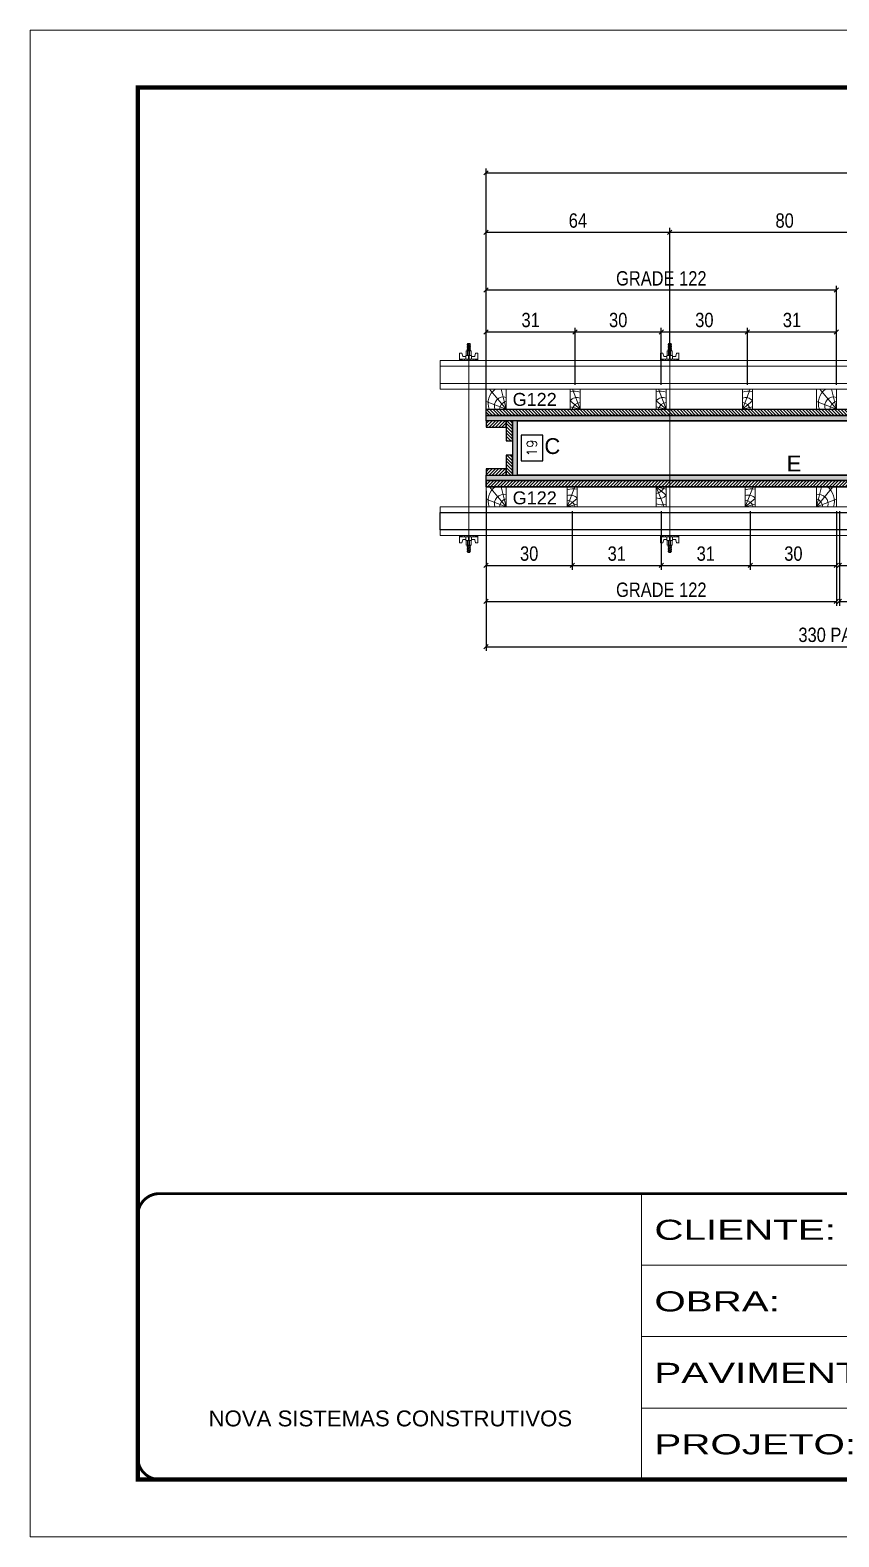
# Model space of a CAD drawing. Extents: x 2102 to 8383, y -13264 to 2718.
# Drawn here: x 3701 to 4264, y -630 to 420 of the extents above; entities that cross this region are included whole.
import ezdxf
from ezdxf.enums import TextEntityAlignment as Align

# ---------------------------------------------------------------- set-up
doc = ezdxf.new("R2010")
doc.units = 0
doc.linetypes.add('CONTINUO', pattern=[0])
doc.linetypes.add('DASHED', pattern=[0.75, 0.5, -0.25])
for name, color, linetype, lineweight in [('CONCRETO', 251, 'Continuous', 25), ('Folhas', 255, 'Continuous', 9), ('Hachura', 251, 'Continuous', 9), ('Madeira', 126, 'Continuous', 18), ('Perfil Metálico', 224, 'Continuous', 18), ('SARRAFO DE PRESSAO', 251, 'DASHED', 9), ('Texto Seção', 7, 'Continuous', 15)]:
    doc.layers.add(name, color=color, linetype=linetype, lineweight=lineweight)
for name, color, linetype in [('COTA', 241, 'Continuous'), ('MEIO_PONT', 93, 'Continuous'), ('Painéis', 200, 'Continuous'), ('SARRAFO', 251, 'Continuous'), ('TEXTO_GERAL', 7, 'Continuous')]:
    doc.layers.add(name, color=color, linetype=linetype)
doc.styles.add('ARIAL', font='arial.ttf')
doc.styles.add('COTA TECNICA 2X', font='techl___.ttf', dxfattribs={"height": 10})
doc.styles.add('ROMANS', font='romans.shx')
doc.styles.add('SANSSERIF', font='sas_____.pfb')
doc.styles.add('Tecnologia', font='')
doc.styles.get('Tecnologia').set_extended_font_data('Forgotten Futurist')
doc.dimstyles.new('Cota Seção interna', dxfattribs={"dimtxt": 7, "dimasz": 6, "dimexe": 0.18, "dimexo": 2, "dimgap": -4, "dimtad": 3, "dimdec": 1, "dimlfac": 0.5, "dimzin": 12, "dimdsep": 46, "dimtxsty": 'ROMANS', "dimblk": 'ARCHTICK', "dimcen": 0.09, "dimse1": 1, "dimse2": 1, "dimsd1": 1, "dimsd2": 1, "dimclrd": 180, "dimclre": 5, "dimclrt": 1, "dimadec": 0, "dimazin": 3, "dimtfac": 1, "dimtdec": 1, "dimtofl": 0, "dimtmove": 0, "dimatfit": 3, "dimldrblk": 'ARCHTICK', "dimfxl": 1, "dimtolj": 1, "dimtzin": 0, "dimarcsym": 0})
doc.dimstyles.new('SECAO PILAR', dxfattribs={"dimtxt": 10, "dimasz": 3, "dimexe": 3, "dimexo": 3, "dimgap": 3, "dimtad": 1, "dimdec": 1, "dimlfac": 0.5, "dimzin": 12, "dimdsep": 46, "dimtxsty": 'COTA TECNICA 2X', "dimblk1": 'OBLIQUE', "dimblk2": 'OBLIQUE', "dimsah": 1, "dimcen": 0.9, "dimclrd": 256, "dimclre": 256, "dimclrt": 256, "dimadec": 1, "dimazin": 3, "dimtfac": 1, "dimtdec": 1, "dimtmove": 0, "dimatfit": 3, "dimfxl": 1, "dimtolj": 1, "dimtzin": 12, "dimarcsym": 0})

# ---------------------------------------------------------------- blocks, each defined once
blk = doc.blocks.new('9999999999')
at = {"color": 30, "linetype": 'CONTINUO'}
for p, q in [((98564.6, 34230.2), (98564.6, 34429.4)), ((98564.6, 34379.6), (99584, 34379.6)), ((98564.6, 34329.8), (99488, 34329.8)), ((98564.6, 34280), (99488, 34280))]:
    blk.add_line(p, q, dxfattribs=at)
at = {"color": 30, "linetype": 'CONTINUO', "const_width": 2}
blk.add_lwpolyline([(99584, 34230.2), (99584, 34414.4, 0.414214), (99569, 34429.4), (98229, 34429.4, 0.414214), (98214, 34414.4), (98214, 34245.2, 0.414214), (98229, 34230.2), (99584, 34230.2)], format="xyb", dxfattribs=at)
at = {"layer": 'Folhas'}
blk.add_lwpolyline([(98139, 34190.2), (99624, 34190.2), (99624, 35240.2), (98139, 35240.2)], close=True, dxfattribs=at)
at = {"layer": 'Folhas', "color": 30, "const_width": 3}
blk.add_lwpolyline([(98214, 34230.2), (99584, 34230.2), (99584, 35200.2), (98214, 35200.2)], close=True, dxfattribs=at)
at = {"color": 7, "linetype": 'Continuous', "ltscale": 5, "style": 'ARIAL'}
blk.add_text('NOVA SISTEMAS CONSTRUTIVOS', height=11.059, dxfattribs=at).set_placement((98263.2, 34267.2))
at = {"layer": 'Folhas', "color": 7, "style": 'Tecnologia', "width": 1.5}
for s, p in [('CLIENTE:', (98573.7, 34397.2)), ('OBRA:', (98573.7, 34347.3)), ('PAVIMENTO:', (98573.7, 34297.5)), ('PROJETO:', (98573.7, 34247.7))]:
    blk.add_text(s, height=14, dxfattribs=at).set_placement(p)
blk = doc.blocks.new('*D526')
at = {"layer": 'COTA', "color": 180, "lineweight": -2, "transparency": 16777216}
for p, q in [((4057.7, 138.3), (4042.7, 138.3)), ((4042.7, 138.3), (4042.7, 120.3)), ((4057.7, 120.3), (4057.7, 138.3)), ((4042.7, 120.3), (4057.7, 120.3))]:
    blk.add_line(p, q, dxfattribs=at)
at = {"layer": 'Defpoints', "color": 0, "transparency": 16777216}
for p in [(4040.7, 148.3), (4040.7, 110.3), (4061.7, 110.3)]:
    blk.add_point(p, dxfattribs=at)
at = {"layer": 'COTA', "color": 1, "transparency": 16777216, "insert": (4050.2, 129.3), "char_height": 7, "attachment_point": 5, "rotation": 90, "style": 'ROMANS'}
blk.add_mtext('\\A1;19', dxfattribs=at)
blk = doc.blocks.new('_ArchTick')
at = {"color": 0, "linetype": 'ByBlock', "const_width": 0.15}
blk.add_lwpolyline([(-0.5, -0.5), (0.5, 0.5)], dxfattribs=at)
blk = doc.blocks.new('*D1208')
at = {"layer": 'COTA', "color": 180, "lineweight": -2, "transparency": 16777216}
for p, q in [((4391.3, 148.8), (4365.3, 148.8)), ((4365.3, 148.8), (4365.3, 133.8)), ((4391.3, 133.8), (4391.3, 148.8)), ((4365.3, 133.8), (4391.3, 133.8))]:
    blk.add_line(p, q, dxfattribs=at)
at = {"layer": 'Defpoints', "color": 0, "transparency": 16777216}
for p in [(4040.3, 148.3), (4716.3, 148.3), (4040.3, 129.8)]:
    blk.add_point(p, dxfattribs=at)
at = {"layer": 'COTA', "color": 1, "transparency": 16777216, "insert": (4378.3, 141.3), "char_height": 7, "attachment_point": 5, "style": 'ROMANS'}
blk.add_mtext('\\A1;338', dxfattribs=at)
blk = doc.blocks.new('C')
at = {"layer": 'Hachura', "color": 0}
for p, q in [((0, 3.22), (0, -3.22)), ((0.45, 3.22), (0, 3.22)), ((0.46, 3.16), (0, 3.16)), ((0.46, 3.05), (0, 3.05)), ((0.46, 2.88), (0, 2.88)), ((0, 2.75), (0, -1.16)), ((0.46, 2.65), (0, 2.65)), ((0.46, 2.23), (0, 2.23)), ((0.46, 1.51), (0, 1.51)), ((0.39, 0.49), (0.17, 0.49)), ((0.45, -3.23), (0.45, 3.22)), ((0.45, 3.22), (2.58, 3.22)), ((1.74, 0.97), (0.45, 0.97)), ((1.45, 0.1), (0.45, 0.1)), ((1.35, 1.94), (1.35, 0.96)), ((2.58, 2.39), (1.47, 2.09)), ((1.74, -0.97), (1.74, 0.97)), ((1.74, 0.97), (1.74, 0.84)), ((1.74, 0.97), (1.74, 0.84)), ((1.74, 0.84), (3.35, 0.84)), ((3.35, 0.45), (1.74, 0.45)), ((2.58, 3.22), (2.58, 2.39)), ((3.32, 0.84), (3.32, -0.84)), ((3.35, 0.84), (3.35, -0.84)), ((3.68, 0.45), (3.35, 0.45)), ((3.84, -0.52), (3.35, 0.45)), ((3.35, 0.06), (3.67, -0.57)), ((3.68, 0.45), (4.16, -0.52)), ((3.72, 0.5), (4.25, -0.57)), ((4.37, -0.55), (3.83, 0.53)), ((4.15, 0.45), (3.93, 0.45)), ((4.42, -0.52), (3.93, 0.45)), ((4.15, 0.45), (4.26, 0.45)), ((4.26, 0.45), (4.74, -0.52)), ((4.3, 0.5), (4.83, -0.57)), ((4.95, -0.55), (4.41, 0.53)), ((4.51, 0.45), (4.84, 0.45)), ((5, -0.52), (4.51, 0.45)), ((4.84, 0.45), (5.32, -0.52)), ((4.88, 0.5), (5.41, -0.57)), ((5.53, -0.55), (4.99, 0.53)), ((5.58, -0.52), (5.09, 0.45)), ((5.42, 0.45), (5.09, 0.45)), ((5.58, -0.52), (5.09, 0.45)), ((5.42, 0.45), (5.74, -0.19)), ((5.46, 0.5), (5.74, -0.07)), ((5.74, 0.19), (5.57, 0.53)), ((5.74, 0.32), (5.68, 0.45)), ((5.68, 0.45), (5.74, 0.45)), ((5.74, 0.45), (5.9, 0.29)), ((5.74, 0.45), (5.74, -0.52)), ((5.9, -0.36), (5.9, 0.29)), ((0.45, 0), (0, 0)), ((0.46, -1.52), (0, -1.52)), ((0.46, -2.23), (0, -2.23)), ((0.46, -2.65), (0, -2.65)), ((0.46, -2.88), (0, -2.88)), ((0.46, -3.05), (0, -3.05)), ((0.46, -3.16), (0, -3.16)), ((0, -3.22), (2.57, -3.22)), ((0.08, -0.48), (0.29, -0.48)), ((0.29, -0.48), (0.4, -0.48)), ((0.45, 0), (0.45, -0.97)), ((0.45, -0.16), (1.45, -0.16)), ((0.45, -0.65), (0.45, -0.32)), ((0.45, -3.23), (0.45, -0.65)), ((0.45, -0.97), (1.74, -0.97)), ((1.35, -1.94), (1.35, -0.97)), ((2.58, -2.39), (1.47, -2.1)), ((3.35, -0.32), (1.74, -0.32)), ((3.35, -0.84), (1.74, -0.84)), ((2.58, -3.23), (2.58, -2.39)), ((3.35, -0.07), (3.58, -0.52)), ((3.35, -0.52), (3.58, -0.52)), ((3.84, -0.52), (4.16, -0.52)), ((4.42, -0.52), (4.74, -0.52)), ((4.63, -0.52), (4.74, -0.52)), ((5, -0.52), (5.32, -0.52)), ((5.58, -0.52), (5.74, -0.52)), ((5.74, -0.52), (5.9, -0.36)), ((5.74, -0.52), (5.74, -0.52))]:
    blk.add_line(p, q, dxfattribs=at)
for centre, radius, start, end in [((1.52, 1.94), 0.161, 104.7436, 180), ((1.44, -0.03), 0.129, 272.695, 87.305), ((3.81, 0.39), 0.143, 25.5688, 154.4312), ((4.39, 0.39), 0.143, 25.5688, 154.4312), ((4.97, 0.39), 0.143, 25.5688, 154.4312), ((5.55, 0.39), 0.143, 25.5688, 154.4312), ((0.17, -0.37), 0.174, 221.744, 317.8592), ((1.52, -1.94), 0.161, 180, 255.2564), ((3.71, -0.4), 0.174, 222.1408, 318.256), ((4.29, -0.4), 0.174, 222.1408, 318.256), ((4.87, -0.4), 0.174, 222.1408, 318.256), ((5.45, -0.4), 0.174, 222.1408, 318.256), ((5.61, -0.4), 0.174, 317.8592, 318.256)]:
    blk.add_arc(centre, radius, start, end, dxfattribs=at)
blk = doc.blocks.new('_Oblique')
at = {"color": 0, "linetype": 'ByBlock', "lineweight": -2}
blk.add_line((-0.5, -0.5), (0.5, 0.5), dxfattribs=at)
blk = doc.blocks.new('*D1209')
at = {"layer": 'COTA', "lineweight": -2, "transparency": 16777216}
for p, q in [((4018.3, 99.3), (4018.3, -12.2)), ((4678.3, 99.3), (4678.3, -12.2)), ((4018.3, -9.2), (4678.3, -9.2))]:
    blk.add_line(p, q, dxfattribs=at)
at = {"layer": 'Defpoints', "color": 0, "transparency": 16777216}
for p in [(4018.3, 102.3), (4678.3, 102.3), (4678.3, -9.2)]:
    blk.add_point(p, dxfattribs=at)
at = {"layer": 'COTA', "lineweight": -2, "transparency": 16777216, "xscale": 3, "yscale": 3, "zscale": 3, "rotation": 180}
blk.add_blockref('_Oblique', (4018.3, -9.2), dxfattribs=at)
at = {"layer": 'COTA', "lineweight": -2, "transparency": 16777216, "xscale": 3, "yscale": 3, "zscale": 3}
blk.add_blockref('_Oblique', (4678.3, -9.2), dxfattribs=at)
at = {"layer": 'COTA', "transparency": 16777216, "insert": (4267.3, -1), "char_height": 10, "attachment_point": 5, "style": 'COTA TECNICA 2X'}
blk.add_mtext('\\A1;330 PAINEL', dxfattribs=at)
blk = doc.blocks.new('PONTALETE')
at = {"layer": 'Madeira'}
for q in [(2.71, 7), (7, 5.76), (7, 1.74)]:
    blk.add_line((0, 0), q, dxfattribs=at)
blk.add_lwpolyline([(0, 0), (7, 0), (7, 7), (0, 7)], close=True, dxfattribs=at)
for centre, radius, start, end in [((2.04, 0.06), 6.23, 37.2818, 109.0913), ((1.09, 0.9), 3.19, 343.603, 109.9847), ((-0.21, -0.78), 3.09, 14.6322, 86.0383)]:
    blk.add_arc(centre, radius, start, end, dxfattribs=at)
blk = doc.blocks.new('MEIO PONTALETE')
at = {"layer": 'Madeira'}
for q in [(2.71, 7), (3.5, 2.88), (3.5, 0.87)]:
    blk.add_line((0, 0), q, dxfattribs=at)
blk.add_lwpolyline([(0, 0), (3.5, 0), (3.5, 7), (0, 7)], close=True, dxfattribs=at)
for centre, radius, start, end in [((2.04, 0.06), 6.23, 76.4499, 109.0913), ((1.09, 0.9), 3.19, 40.9063, 109.9847), ((-0.21, -0.78), 3.09, 14.6322, 86.0383)]:
    blk.add_arc(centre, radius, start, end, dxfattribs=at)
blk = doc.blocks.new('*D1212')
at = {"layer": 'COTA', "lineweight": -2, "transparency": 16777216}
for p, q in [((4018.3, 85.3), (4018.3, 44.4)), ((4078.3, 85.3), (4078.3, 44.4)), ((4018.3, 47.4), (4078.3, 47.4))]:
    blk.add_line(p, q, dxfattribs=at)
at = {"layer": 'Defpoints', "color": 0, "transparency": 16777216}
for p in [(4018.3, 88.3), (4078.3, 88.3), (4078.3, 47.4)]:
    blk.add_point(p, dxfattribs=at)
at = {"layer": 'COTA', "lineweight": -2, "transparency": 16777216, "xscale": 3, "yscale": 3, "zscale": 3, "rotation": 180}
blk.add_blockref('_Oblique', (4018.3, 47.4), dxfattribs=at)
at = {"layer": 'COTA', "lineweight": -2, "transparency": 16777216, "xscale": 3, "yscale": 3, "zscale": 3}
blk.add_blockref('_Oblique', (4078.3, 47.4), dxfattribs=at)
at = {"layer": 'COTA', "transparency": 16777216, "insert": (4048.3, 55.6), "char_height": 10, "attachment_point": 5, "style": 'COTA TECNICA 2X'}
blk.add_mtext('\\A1;30', dxfattribs=at)
blk = doc.blocks.new('*D1213')
at = {"layer": 'COTA', "lineweight": -2, "transparency": 16777216}
for p, q in [((4078.3, 85.3), (4078.3, 44.4)), ((4140.3, 85.3), (4140.3, 44.4)), ((4078.3, 47.4), (4140.3, 47.4))]:
    blk.add_line(p, q, dxfattribs=at)
at = {"layer": 'Defpoints', "color": 0, "transparency": 16777216}
for p in [(4078.3, 88.3), (4140.3, 88.3), (4140.3, 47.4)]:
    blk.add_point(p, dxfattribs=at)
at = {"layer": 'COTA', "lineweight": -2, "transparency": 16777216, "xscale": 3, "yscale": 3, "zscale": 3, "rotation": 180}
blk.add_blockref('_Oblique', (4078.3, 47.4), dxfattribs=at)
at = {"layer": 'COTA', "lineweight": -2, "transparency": 16777216, "xscale": 3, "yscale": 3, "zscale": 3}
blk.add_blockref('_Oblique', (4140.3, 47.4), dxfattribs=at)
at = {"layer": 'COTA', "transparency": 16777216, "insert": (4109.3, 55.6), "char_height": 10, "attachment_point": 5, "style": 'COTA TECNICA 2X'}
blk.add_mtext('\\A1;31', dxfattribs=at)
blk = doc.blocks.new('*D1214')
at = {"layer": 'COTA', "lineweight": -2, "transparency": 16777216}
for p, q in [((4140.3, 85.3), (4140.3, 44.4)), ((4202.3, 85.3), (4202.3, 44.4)), ((4140.3, 47.4), (4202.3, 47.4))]:
    blk.add_line(p, q, dxfattribs=at)
at = {"layer": 'Defpoints', "color": 0, "transparency": 16777216}
for p in [(4140.3, 88.3), (4202.3, 88.3), (4202.3, 47.4)]:
    blk.add_point(p, dxfattribs=at)
at = {"layer": 'COTA', "lineweight": -2, "transparency": 16777216, "xscale": 3, "yscale": 3, "zscale": 3, "rotation": 180}
blk.add_blockref('_Oblique', (4140.3, 47.4), dxfattribs=at)
at = {"layer": 'COTA', "lineweight": -2, "transparency": 16777216, "xscale": 3, "yscale": 3, "zscale": 3}
blk.add_blockref('_Oblique', (4202.3, 47.4), dxfattribs=at)
at = {"layer": 'COTA', "transparency": 16777216, "insert": (4171.3, 55.6), "char_height": 10, "attachment_point": 5, "style": 'COTA TECNICA 2X'}
blk.add_mtext('\\A1;31', dxfattribs=at)
blk = doc.blocks.new('*D1215')
at = {"layer": 'COTA', "lineweight": -2, "transparency": 16777216}
for p, q in [((4202.3, 85.3), (4202.3, 44.4)), ((4262.3, 85.3), (4262.3, 44.4)), ((4202.3, 47.4), (4262.3, 47.4))]:
    blk.add_line(p, q, dxfattribs=at)
at = {"layer": 'Defpoints', "color": 0, "transparency": 16777216}
for p in [(4202.3, 88.3), (4262.3, 88.3), (4262.3, 47.4)]:
    blk.add_point(p, dxfattribs=at)
at = {"layer": 'COTA', "lineweight": -2, "transparency": 16777216, "xscale": 3, "yscale": 3, "zscale": 3, "rotation": 180}
blk.add_blockref('_Oblique', (4202.3, 47.4), dxfattribs=at)
at = {"layer": 'COTA', "lineweight": -2, "transparency": 16777216, "xscale": 3, "yscale": 3, "zscale": 3}
blk.add_blockref('_Oblique', (4262.3, 47.4), dxfattribs=at)
at = {"layer": 'COTA', "transparency": 16777216, "insert": (4232.3, 55.6), "char_height": 10, "attachment_point": 5, "style": 'COTA TECNICA 2X'}
blk.add_mtext('\\A1;30', dxfattribs=at)
blk = doc.blocks.new('*D1216')
at = {"layer": 'COTA', "lineweight": -2, "transparency": 16777216}
for p, q in [((4018.3, 85.3), (4018.3, 19.3)), ((4262.3, 85.3), (4262.3, 19.3)), ((4018.3, 22.3), (4262.3, 22.3))]:
    blk.add_line(p, q, dxfattribs=at)
at = {"layer": 'Defpoints', "color": 0, "transparency": 16777216}
for p in [(4018.3, 88.3), (4262.3, 88.3), (4262.3, 22.3)]:
    blk.add_point(p, dxfattribs=at)
at = {"layer": 'COTA', "lineweight": -2, "transparency": 16777216, "xscale": 3, "yscale": 3, "zscale": 3, "rotation": 180}
blk.add_blockref('_Oblique', (4018.3, 22.3), dxfattribs=at)
at = {"layer": 'COTA', "lineweight": -2, "transparency": 16777216, "xscale": 3, "yscale": 3, "zscale": 3}
blk.add_blockref('_Oblique', (4262.3, 22.3), dxfattribs=at)
at = {"layer": 'COTA', "transparency": 16777216, "insert": (4140.3, 30.4), "char_height": 10, "attachment_point": 5, "style": 'COTA TECNICA 2X'}
blk.add_mtext('\\A1;GRADE 122', dxfattribs=at)
blk = doc.blocks.new('*D502')
at = {"layer": 'COTA', "lineweight": -2, "transparency": 16777216}
for p, q in [((4018.3, 173.3), (4018.3, 213.1)), ((4018.3, 210.1), (4080.3, 210.1)), ((4080.3, 173.3), (4080.3, 213.1))]:
    blk.add_line(p, q, dxfattribs=at)
at = {"layer": 'Defpoints', "color": 0, "transparency": 16777216}
for p in [(4080.3, 210.1), (4018.3, 170.3), (4080.3, 170.3)]:
    blk.add_point(p, dxfattribs=at)
at = {"layer": 'COTA', "lineweight": -2, "transparency": 16777216, "xscale": 3, "yscale": 3, "zscale": 3, "rotation": 180}
blk.add_blockref('_Oblique', (4018.3, 210.1), dxfattribs=at)
at = {"layer": 'COTA', "lineweight": -2, "transparency": 16777216, "xscale": 3, "yscale": 3, "zscale": 3}
blk.add_blockref('_Oblique', (4080.3, 210.1), dxfattribs=at)
at = {"layer": 'COTA', "transparency": 16777216, "insert": (4049.3, 218.4), "char_height": 10, "attachment_point": 5, "style": 'COTA TECNICA 2X'}
blk.add_mtext('\\A1;31', dxfattribs=at)
blk = doc.blocks.new('*D503')
at = {"layer": 'COTA', "lineweight": -2, "transparency": 16777216}
for p, q in [((4080.3, 173.3), (4080.3, 213.1)), ((4080.3, 210.1), (4140.3, 210.1)), ((4140.3, 173.3), (4140.3, 213.1))]:
    blk.add_line(p, q, dxfattribs=at)
at = {"layer": 'Defpoints', "color": 0, "transparency": 16777216}
for p in [(4140.3, 210.1), (4080.3, 170.3), (4140.3, 170.3)]:
    blk.add_point(p, dxfattribs=at)
at = {"layer": 'COTA', "lineweight": -2, "transparency": 16777216, "xscale": 3, "yscale": 3, "zscale": 3, "rotation": 180}
blk.add_blockref('_Oblique', (4080.3, 210.1), dxfattribs=at)
at = {"layer": 'COTA', "lineweight": -2, "transparency": 16777216, "xscale": 3, "yscale": 3, "zscale": 3}
blk.add_blockref('_Oblique', (4140.3, 210.1), dxfattribs=at)
at = {"layer": 'COTA', "transparency": 16777216, "insert": (4110.3, 218.4), "char_height": 10, "attachment_point": 5, "style": 'COTA TECNICA 2X'}
blk.add_mtext('\\A1;30', dxfattribs=at)
blk = doc.blocks.new('*D504')
at = {"layer": 'COTA', "lineweight": -2, "transparency": 16777216}
for p, q in [((4140.3, 173.3), (4140.3, 213.1)), ((4140.3, 210.1), (4200.3, 210.1)), ((4200.3, 173.3), (4200.3, 213.1))]:
    blk.add_line(p, q, dxfattribs=at)
at = {"layer": 'Defpoints', "color": 0, "transparency": 16777216}
for p in [(4200.3, 210.1), (4140.3, 170.3), (4200.3, 170.3)]:
    blk.add_point(p, dxfattribs=at)
at = {"layer": 'COTA', "lineweight": -2, "transparency": 16777216, "xscale": 3, "yscale": 3, "zscale": 3, "rotation": 180}
blk.add_blockref('_Oblique', (4140.3, 210.1), dxfattribs=at)
at = {"layer": 'COTA', "lineweight": -2, "transparency": 16777216, "xscale": 3, "yscale": 3, "zscale": 3}
blk.add_blockref('_Oblique', (4200.3, 210.1), dxfattribs=at)
at = {"layer": 'COTA', "transparency": 16777216, "insert": (4170.3, 218.4), "char_height": 10, "attachment_point": 5, "style": 'COTA TECNICA 2X'}
blk.add_mtext('\\A1;30', dxfattribs=at)
blk = doc.blocks.new('*D505')
at = {"layer": 'COTA', "lineweight": -2, "transparency": 16777216}
for p, q in [((4200.3, 173.3), (4200.3, 213.1)), ((4200.3, 210.1), (4262.3, 210.1)), ((4262.3, 173.3), (4262.3, 213.1))]:
    blk.add_line(p, q, dxfattribs=at)
at = {"layer": 'Defpoints', "color": 0, "transparency": 16777216}
for p in [(4262.3, 210.1), (4200.3, 170.3), (4262.3, 170.3)]:
    blk.add_point(p, dxfattribs=at)
at = {"layer": 'COTA', "lineweight": -2, "transparency": 16777216, "xscale": 3, "yscale": 3, "zscale": 3, "rotation": 180}
blk.add_blockref('_Oblique', (4200.3, 210.1), dxfattribs=at)
at = {"layer": 'COTA', "lineweight": -2, "transparency": 16777216, "xscale": 3, "yscale": 3, "zscale": 3}
blk.add_blockref('_Oblique', (4262.3, 210.1), dxfattribs=at)
at = {"layer": 'COTA', "transparency": 16777216, "insert": (4231.3, 218.4), "char_height": 10, "attachment_point": 5, "style": 'COTA TECNICA 2X'}
blk.add_mtext('\\A1;31', dxfattribs=at)
blk = doc.blocks.new('*D506')
at = {"layer": 'COTA', "lineweight": -2, "transparency": 16777216}
for p, q in [((4018.3, 173.3), (4018.3, 242.3)), ((4262.3, 173.3), (4262.3, 242.3)), ((4262.3, 239.3), (4018.3, 239.3))]:
    blk.add_line(p, q, dxfattribs=at)
at = {"layer": 'Defpoints', "color": 0, "transparency": 16777216}
for p in [(4018.3, 239.3), (4018.3, 170.3), (4262.3, 170.3)]:
    blk.add_point(p, dxfattribs=at)
at = {"layer": 'COTA', "lineweight": -2, "transparency": 16777216, "xscale": 3, "yscale": 3, "zscale": 3, "rotation": 180}
blk.add_blockref('_Oblique', (4018.3, 239.3), dxfattribs=at)
at = {"layer": 'COTA', "lineweight": -2, "transparency": 16777216, "xscale": 3, "yscale": 3, "zscale": 3}
blk.add_blockref('_Oblique', (4262.3, 239.3), dxfattribs=at)
at = {"layer": 'COTA', "transparency": 16777216, "insert": (4140.3, 247.4), "char_height": 10, "attachment_point": 5, "style": 'COTA TECNICA 2X'}
blk.add_mtext('\\A1;GRADE 122', dxfattribs=at)
blk = doc.blocks.new('*D509')
at = {"layer": 'COTA', "lineweight": -2, "transparency": 16777216}
for p, q in [((4264.3, 85.3), (4264.3, 19.3)), ((4424.3, 85.3), (4424.3, 19.3)), ((4264.3, 22.3), (4424.3, 22.3))]:
    blk.add_line(p, q, dxfattribs=at)
at = {"layer": 'Defpoints', "color": 0, "transparency": 16777216}
for p in [(4264.3, 88.3), (4424.3, 88.3), (4424.3, 22.3)]:
    blk.add_point(p, dxfattribs=at)
at = {"layer": 'COTA', "lineweight": -2, "transparency": 16777216, "xscale": 3, "yscale": 3, "zscale": 3, "rotation": 180}
blk.add_blockref('_Oblique', (4264.3, 22.3), dxfattribs=at)
at = {"layer": 'COTA', "lineweight": -2, "transparency": 16777216, "xscale": 3, "yscale": 3, "zscale": 3}
blk.add_blockref('_Oblique', (4424.3, 22.3), dxfattribs=at)
at = {"layer": 'COTA', "transparency": 16777216, "insert": (4344.3, 30.4), "char_height": 10, "attachment_point": 5, "style": 'COTA TECNICA 2X'}
blk.add_mtext('\\A1;GRADE 80', dxfattribs=at)
blk = doc.blocks.new('*D511')
at = {"layer": 'COTA', "lineweight": -2, "transparency": 16777216}
for p, q in [((4264.3, 85.3), (4264.3, 44.4)), ((4318.3, 85.3), (4318.3, 44.4)), ((4264.3, 47.4), (4318.3, 47.4))]:
    blk.add_line(p, q, dxfattribs=at)
at = {"layer": 'Defpoints', "color": 0, "transparency": 16777216}
for p in [(4264.3, 88.3), (4318.3, 88.3), (4318.3, 47.4)]:
    blk.add_point(p, dxfattribs=at)
at = {"layer": 'COTA', "lineweight": -2, "transparency": 16777216, "xscale": 3, "yscale": 3, "zscale": 3, "rotation": 180}
blk.add_blockref('_Oblique', (4264.3, 47.4), dxfattribs=at)
at = {"layer": 'COTA', "lineweight": -2, "transparency": 16777216, "xscale": 3, "yscale": 3, "zscale": 3}
blk.add_blockref('_Oblique', (4318.3, 47.4), dxfattribs=at)
at = {"layer": 'COTA', "transparency": 16777216, "insert": (4291.3, 55.5), "char_height": 10, "attachment_point": 5, "style": 'COTA TECNICA 2X'}
blk.add_mtext('\\A1;27', dxfattribs=at)
blk = doc.blocks.new('*D1201')
at = {"layer": 'COTA', "lineweight": -2, "transparency": 16777216}
for p, q in [((4018.3, 173.3), (4018.3, 282.6)), ((4018.3, 279.6), (4146.2, 279.6)), ((4146.2, 193.3), (4146.2, 282.6))]:
    blk.add_line(p, q, dxfattribs=at)
at = {"layer": 'Defpoints', "color": 0, "transparency": 16777216}
for p in [(4146.2, 279.6), (4146.2, 190.3), (4018.3, 170.3)]:
    blk.add_point(p, dxfattribs=at)
at = {"layer": 'COTA', "lineweight": -2, "transparency": 16777216, "xscale": 3, "yscale": 3, "zscale": 3, "rotation": 180}
blk.add_blockref('_Oblique', (4018.3, 279.6), dxfattribs=at)
at = {"layer": 'COTA', "lineweight": -2, "transparency": 16777216, "xscale": 3, "yscale": 3, "zscale": 3}
blk.add_blockref('_Oblique', (4146.2, 279.6), dxfattribs=at)
at = {"layer": 'COTA', "transparency": 16777216, "insert": (4082.2, 287.7), "char_height": 10, "attachment_point": 5, "style": 'COTA TECNICA 2X'}
blk.add_mtext('\\A1;64', dxfattribs=at)
blk = doc.blocks.new('*D1202')
at = {"layer": 'COTA', "linetype": 'ByBlock', "lineweight": -2, "transparency": 16777216}
for p, q in [((4146.2, 193.3), (4146.2, 282.6)), ((4146.2, 279.6), (4306.2, 279.6)), ((4306.2, 193.3), (4306.2, 282.6))]:
    blk.add_line(p, q, dxfattribs=at)
at = {"layer": 'Defpoints', "color": 0, "linetype": 'ByBlock', "transparency": 16777216}
for p in [(4306.2, 279.6), (4146.2, 190.3), (4306.2, 190.3)]:
    blk.add_point(p, dxfattribs=at)
at = {"layer": 'COTA', "linetype": 'ByBlock', "lineweight": -2, "transparency": 16777216, "xscale": 3, "yscale": 3, "zscale": 3, "rotation": 180}
blk.add_blockref('_Oblique', (4146.2, 279.6), dxfattribs=at)
at = {"layer": 'COTA', "linetype": 'ByBlock', "lineweight": -2, "transparency": 16777216, "xscale": 3, "yscale": 3, "zscale": 3}
blk.add_blockref('_Oblique', (4306.2, 279.6), dxfattribs=at)
at = {"layer": 'COTA', "linetype": 'ByBlock', "transparency": 16777216, "insert": (4226.2, 287.7), "char_height": 10, "attachment_point": 5, "style": 'COTA TECNICA 2X'}
blk.add_mtext('\\A1;80', dxfattribs=at)
blk = doc.blocks.new('*D1205')
at = {"layer": 'COTA', "linetype": 'ByBlock', "lineweight": -2, "transparency": 16777216}
for p, q in [((4018.3, 151.3), (4018.3, 324)), ((4018.3, 321), (4738.3, 321)), ((4738.3, 151.3), (4738.3, 324))]:
    blk.add_line(p, q, dxfattribs=at)
at = {"layer": 'Defpoints', "color": 0, "linetype": 'ByBlock', "transparency": 16777216}
for p in [(4738.3, 321), (4018.3, 148.3), (4738.3, 148.3)]:
    blk.add_point(p, dxfattribs=at)
at = {"layer": 'COTA', "linetype": 'ByBlock', "lineweight": -2, "transparency": 16777216, "xscale": 3, "yscale": 3, "zscale": 3, "rotation": 180}
blk.add_blockref('_Oblique', (4018.3, 321), dxfattribs=at)
at = {"layer": 'COTA', "linetype": 'ByBlock', "lineweight": -2, "transparency": 16777216, "xscale": 3, "yscale": 3, "zscale": 3}
blk.add_blockref('_Oblique', (4738.3, 321), dxfattribs=at)
at = {"layer": 'COTA', "linetype": 'ByBlock', "transparency": 16777216, "insert": (4378.3, 329.3), "char_height": 10, "attachment_point": 5, "style": 'COTA TECNICA 2X'}
blk.add_mtext('\\A1;360 PAINEL', dxfattribs=at)

msp = doc.modelspace()

# ---------------------------------------------------------------- hatches: boundary and pattern name
at = {"layer": 'Hachura'}
h = msp.add_hatch(dxfattribs=at)
h.set_pattern_fill('ANSI31', color=256, scale=0.5, angle=270, style=0)
h.set_pattern_definition([(315, (-3203.1003, -10975.6423), (1.12253202, 1.12253202), [])])
h.paths.add_polyline_path([(4018.28, 156.26), (4018.28, 151.86), (4738.28, 151.86), (4738.28, 156.26)])
h = msp.add_hatch(color=256, dxfattribs=at)
h.dxf.hatch_style = 1
h.paths.add_polyline_path([(4738.28, 151.86), (4738.28, 148.26), (4018.28, 148.26), (4018.28, 151.86)])
h = msp.add_hatch(dxfattribs=at)
h.set_pattern_fill('ANSI31', color=256, scale=0.5, angle=180, style=0)
h.set_pattern_definition([(225, (-4758.2624, -22643.9477), (1.12253202, -1.12253202), [])])
h.paths.add_polyline_path([(4032.28, 148.26), (4032.28, 143.86), (4018.28, 143.86), (4018.28, 148.26)])
h = msp.add_hatch(dxfattribs=at)
h.set_pattern_fill('ANSI31', color=256, scale=0.5, angle=90, style=0)
h.set_pattern_definition([(135, (-17829.5187, 9869.2123), (-1.12253202, -1.12253202), [])])
h.paths.add_polyline_path([(4032.28, 148.26), (4036.68, 148.26), (4036.68, 134.26), (4032.28, 134.26)])
h = msp.add_hatch(color=256, dxfattribs=at)
h.dxf.hatch_style = 1
h.paths.add_polyline_path([(4040.28, 148.26), (4036.68, 148.26), (4036.68, 110.26), (4040.28, 110.26)])
h = msp.add_hatch(dxfattribs=at)
h.set_pattern_fill('ANSI31', color=256, scale=0.5, angle=90, style=0)
h.set_pattern_definition([(135, (-17829.5187, 9845.2123), (-1.12253202, -1.12253202), [])])
h.paths.add_polyline_path([(4032.28, 124.26), (4036.68, 124.26), (4036.68, 110.26), (4032.28, 110.26)])
h = msp.add_hatch(dxfattribs=at)
h.set_pattern_fill('ANSI31', color=256, scale=0.5, angle=180, style=0)
h.set_pattern_definition([(225, (-4758.2624, -22677.5477), (1.12253202, -1.12253202), [])])
h.paths.add_polyline_path([(4032.28, 114.66), (4032.28, 110.26), (4018.28, 110.26), (4018.28, 114.66)])
h = msp.add_hatch(color=256, dxfattribs=at)
h.dxf.hatch_style = 1
h.paths.add_polyline_path([(4018.28, 110.26), (4678.28, 110.26), (4678.28, 106.66), (4018.28, 106.66)])
h = msp.add_hatch(dxfattribs=at)
h.set_pattern_fill('ANSI31', color=256, scale=0.5, angle=360, style=0)
h.set_pattern_definition([(45, (14562.6413, 22998.0686), (-1.12253202, 1.12253202), [])])
h.paths.add_polyline_path([(4018.28, 106.66), (4018.28, 102.26), (4678.28, 102.26), (4678.28, 106.66)])

# ---------------------------------------------------------------- linework, layer by layer
at = {"layer": 'CONCRETO', "color": 2}
msp.add_lwpolyline([(4716.28, -327.74), (4678.28, -327.74), (4678.28, 110.26), (4040.28, 110.26), (4040.28, 148.26), (4716.28, 148.26)], close=True, dxfattribs=at)
at = {"layer": 'Hachura'}
for p, q in [((4006.19, 201.06), (4006.2, 61.26)), ((4146.19, 201.07), (4146.2, 61.27))]:
    msp.add_line(p, q, dxfattribs=at)
at = {"layer": 'Madeira'}
for points in [[(4738.28, 156.26), (4738.28, 170.26), (4018.28, 170.26), (4018.28, 156.26)], [(4018.28, 170.26), (4018.28, 156.26), (4262.28, 156.26), (4262.28, 170.26)], [(4018.28, 102.26), (4018.28, 88.26), (4262.28, 88.26), (4262.28, 102.26)]]:
    msp.add_lwpolyline(points, close=True, dxfattribs=at)
at = {"layer": 'Painéis'}
for points in [[(4738.28, 151.86), (4738.28, 148.26), (4018.28, 148.26), (4018.28, 151.86)], [(4040.28, 148.26), (4036.68, 148.26), (4036.68, 110.26), (4040.28, 110.26)], [(4018.28, 110.26), (4678.28, 110.26), (4678.28, 106.66), (4018.28, 106.66)]]:
    msp.add_lwpolyline(points, close=True, dxfattribs=at)
at = {"layer": 'Perfil Metálico'}
for points in [[(3986.34, 170.26), (3986.34, 190.26), (4776.6, 190.26), (4776.6, 170.26)], [(4776.6, 186.26), (4776.6, 174.26), (3986.34, 174.26), (3986.34, 186.26)], [(3986.34, 68.26), (3986.34, 88.26), (4670.28, 88.26), (4670.28, 68.26)]]:
    msp.add_lwpolyline(points, close=True, dxfattribs=at)
at = {"layer": 'SARRAFO'}
for points in [[(4738.28, 151.86), (4018.28, 151.86), (4018.28, 156.26), (4738.28, 156.26)], [(4738.28, 151.86), (4018.28, 151.86), (4018.28, 156.26), (4738.28, 156.26)], [(4018.28, 143.86), (4032.28, 143.86), (4032.28, 148.26), (4018.28, 148.26)], [(4036.68, 134.26), (4036.68, 148.26), (4032.28, 148.26), (4032.28, 134.26)], [(4036.68, 110.26), (4036.68, 124.26), (4032.28, 124.26), (4032.28, 110.26)], [(4018.28, 110.26), (4032.28, 110.26), (4032.28, 114.66), (4018.28, 114.66)], [(4678.28, 102.26), (4018.28, 102.26), (4018.28, 106.66), (4678.28, 106.66)], [(4678.28, 102.26), (4678.28, 106.66), (4018.28, 106.66), (4018.28, 102.26)], [(4670.28, 84.26), (4670.28, 72.26), (3986.34, 72.26), (3986.34, 84.26)]]:
    msp.add_lwpolyline(points, close=True, dxfattribs=at)

# ---------------------------------------------------------------- block references
at = {"layer": 'Hachura', "linetype": 'Continuous', "yscale": 2, "zscale": 2}
for p, xscale, rotation in [((4006.19, 190.26), 2, 90.00000000000001), ((4146.18, 190.27), 2, 90.00000000000001), ((4006.19, 68.26), -2, 90), ((4146.18, 68.27), -2, 90)]:
    msp.add_blockref('C', p, dxfattribs=dict(at, xscale=xscale, rotation=rotation))
at = {"layer": 'Madeira'}
for name, p, xscale, yscale, zscale, rotation in [('PONTALETE', (4032.28, 88.26), 2, 2, 2, 89.99999999999999), ('MEIO PONTALETE', (4136.78, 102.26), -1.999999997962732, 1.999999997962732, 1.999999997962732, 180), ('PONTALETE', (4248.28, 88.26), -2, 2, 2, 270)]:
    msp.add_blockref(name, p, dxfattribs=dict(at, xscale=xscale, yscale=yscale, zscale=zscale, rotation=rotation))
at = {"layer": 'Madeira', "xscale": 1.999999997962732, "yscale": 1.999999997962732, "zscale": 1.999999997962732}
for p in [(4074.78, 88.26), (4198.78, 88.26)]:
    msp.add_blockref('MEIO PONTALETE', p, dxfattribs=at)
at = {"layer": 'MEIO_PONT', "xscale": 2, "yscale": 2, "zscale": 2, "rotation": 89.99999999999999}
for p in [(4032.28, 156.26), (4262.28, 156.26)]:
    msp.add_blockref('PONTALETE', p, dxfattribs=at)
at = {"layer": 'MEIO_PONT', "yscale": 1.999999997962732, "zscale": 1.999999997962732}
for p, xscale in [((4083.78, 156.26), -1.999999997962732), ((4143.78, 156.26), -1.999999997962732), ((4196.78, 156.26), 1.999999997962732)]:
    msp.add_blockref('MEIO PONTALETE', p, dxfattribs=dict(at, xscale=xscale))
at = {"layer": 'SARRAFO DE PRESSAO', "color": 6, "linetype": 'ByBlock'}
msp.add_blockref('9999999999', (-94438.19, -34819.75), dxfattribs=at)

# ---------------------------------------------------------------- texts
at = {"layer": 'Texto Seção', "color": 0, "linetype": 'Continuous', "style": 'SANSSERIF'}
msp.add_text('G122', height=9, dxfattribs=at).set_placement((4036.75, 163.12), align=Align.MIDDLE_LEFT)
at = {"layer": 'TEXTO_GERAL', "style": 'ARIAL'}
for s, p in [('C', (4064.43, 130.58)), ('E', (4232.75, 118.4))]:
    msp.add_text(s, height=11, dxfattribs=at).set_placement(p, align=Align.MIDDLE_CENTER)
at = {"layer": 'TEXTO_GERAL', "color": 0, "linetype": 'Continuous', "style": 'SANSSERIF'}
msp.add_text('G122', height=9, dxfattribs=at).set_placement((4036.78, 94.5), align=Align.MIDDLE_LEFT)

# ---------------------------------------------------------------- dimensions: what is measured, and where the dimension line sits
at = {"layer": 'COTA', "linetype": 'ByBlock'}
dim = msp.add_linear_dim(base=(4738.28, 321.05), p1=(4018.28, 148.26), p2=(4738.28, 148.26), text='<> PAINEL', dimstyle='SECAO PILAR', override={"dimtmove": 1}, dxfattribs=at)
dim.commit()
dim.dimension.update_dxf_attribs({"geometry": '*D1205', "text_midpoint": (4378.28, 329.27)})
at = {"layer": 'COTA'}
for base, p1, p2, picture, middle in [((4146.19, 279.62), (4018.28, 170.26), (4146.19, 190.26), '*D1201', (4082.23, 287.72)), ((4078.28, 47.39), (4018.28, 88.26), (4078.28, 88.26), '*D1212', (4048.28, 55.61)), ((4140.28, 47.39), (4078.28, 88.26), (4140.28, 88.26), '*D1213', (4109.28, 55.61)), ((4202.28, 47.39), (4140.28, 88.26), (4202.28, 88.26), '*D1214', (4171.28, 55.61)), ((4262.28, 47.39), (4202.28, 88.26), (4262.28, 88.26), '*D1215', (4232.28, 55.61)), ((4318.28, 47.39), (4264.28, 88.26), (4318.28, 88.26), '*D511', (4291.28, 55.46))]:
    dim = msp.add_linear_dim(base=base, p1=p1, p2=p2, dimstyle='SECAO PILAR', dxfattribs=at)
    dim.commit()
    dim.dimension.update_dxf_attribs({"geometry": picture, "text_midpoint": middle})
at = {"layer": 'COTA', "linetype": 'ByBlock'}
dim = msp.add_linear_dim(base=(4306.19, 279.62), p1=(4146.19, 190.26), p2=(4306.19, 190.26), dimstyle='SECAO PILAR', override={"dimtmove": 1}, dxfattribs=at)
dim.commit()
dim.dimension.update_dxf_attribs({"geometry": '*D1202', "text_midpoint": (4226.19, 287.74)})
at = {"layer": 'COTA'}
dim = msp.add_linear_dim(base=(4018.28, 239.26), p1=(4262.28, 170.26), p2=(4018.28, 170.26), angle=180, text='GRADE <>', dimstyle='SECAO PILAR', dxfattribs=at)
dim.commit()
dim.dimension.update_dxf_attribs({"geometry": '*D506', "text_midpoint": (4140.28, 247.36)})
for base, p1, p2, dimstyle, picture, middle in [((4080.28, 210.14), (4018.28, 170.26), (4080.28, 170.26), 'SECAO PILAR', '*D502', (4049.28, 218.36)), ((4140.28, 210.14), (4080.28, 170.26), (4140.28, 170.26), 'SECAO PILAR', '*D503', (4110.28, 218.36)), ((4200.28, 210.14), (4140.28, 170.26), (4200.28, 170.26), 'SECAO PILAR', '*D504', (4170.28, 218.36)), ((4262.28, 210.14), (4200.28, 170.26), (4262.28, 170.26), 'SECAO PILAR', '*D505', (4231.28, 218.36)), ((4040.28, 129.76), (4716.28, 148.26), (4040.28, 148.26), 'Cota Seção interna', '*D1208', (4378.28, 141.26))]:
    dim = msp.add_linear_dim(base=base, p1=p1, p2=p2, angle=180, dimstyle=dimstyle, dxfattribs=at)
    dim.commit()
    dim.dimension.update_dxf_attribs({"geometry": picture, "text_midpoint": middle})
dim = msp.add_linear_dim(base=(4061.68, 110.26), p1=(4040.68, 148.26), p2=(4040.68, 110.26), angle=270, dimstyle='Cota Seção interna', dxfattribs=at)
dim.commit()
dim.dimension.update_dxf_attribs({"geometry": '*D526', "text_midpoint": (4061.68, 129.26), "dimtype": 160})
dim = msp.add_linear_dim(base=(4678.28, -9.23), p1=(4018.28, 102.26), p2=(4678.28, 102.26), text='<> PAINEL', dimstyle='SECAO PILAR', dxfattribs=at)
dim.commit()
dim.dimension.update_dxf_attribs({"geometry": '*D1209', "text_midpoint": (4267.28, -9.23), "dimtype": 160})
for base, p1, p2, picture, middle in [((4262.28, 22.27), (4018.28, 88.26), (4262.28, 88.26), '*D1216', (4140.28, 30.37)), ((4424.28, 22.27), (4264.28, 88.26), (4424.28, 88.26), '*D509', (4344.28, 30.39))]:
    dim = msp.add_linear_dim(base=base, p1=p1, p2=p2, text='GRADE <>', dimstyle='SECAO PILAR', dxfattribs=at)
    dim.commit()
    dim.dimension.update_dxf_attribs({"geometry": picture, "text_midpoint": middle})

doc.saveas('drawing.dxf')
